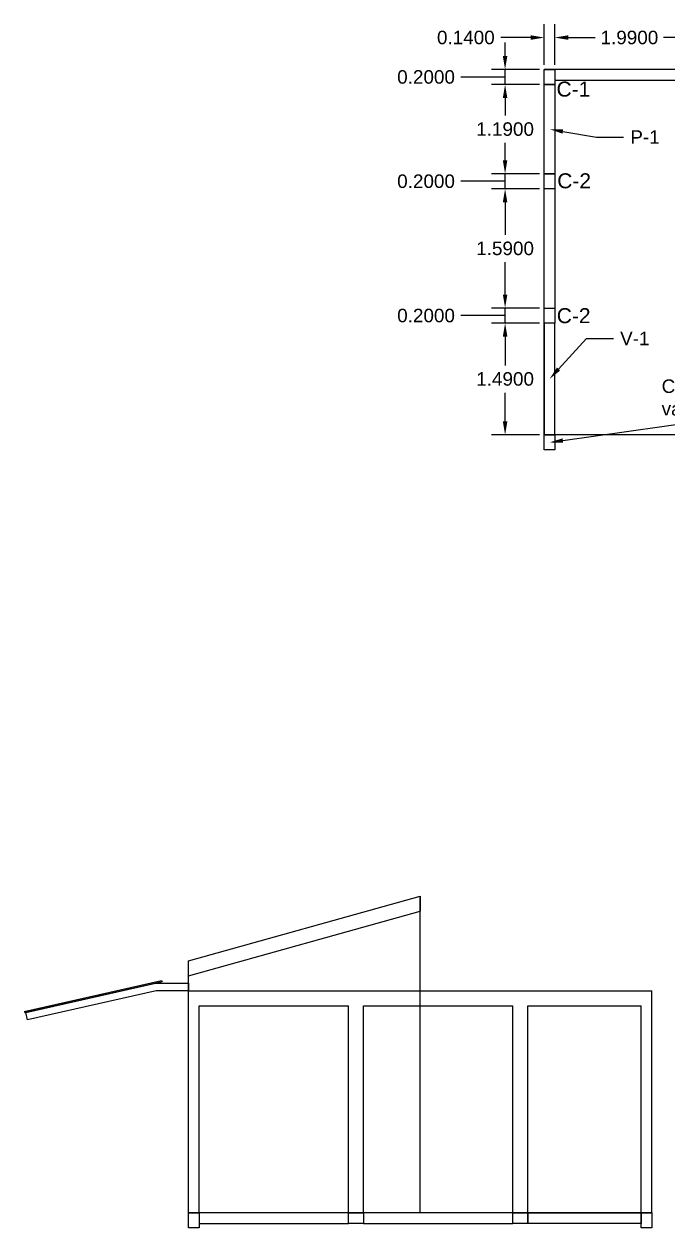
# Model space of a CAD drawing. Header units: metres. Extents: x 258817 to 259192, y 1878716 to 1878911.
# Drawn here: x 259034.55 to 259043.13, y 1878724.5 to 1878740.54 of the extents above; entities that cross this region are included whole.
import ezdxf
from ezdxf import colors
from ezdxf.entities.mleader import LeaderData, LeaderLine
from ezdxf.math import Vec2, Vec3

# ---------------------------------------------------------------- set-up
doc = ezdxf.new("R2010")
doc.units = ezdxf.units.M
doc.header["$MEASUREMENT"] = 0
doc.layers.add('Vistas', color=7, linetype='Continuous')
doc.styles.get("Standard").update_dxf_attribs({"font": 'arial.ttf'})
doc.dimstyles.get("Standard").update_dxf_attribs({"dimtxt": 0.18, "dimasz": 0.18, "dimexe": 0.18, "dimexo": 0.0625, "dimgap": 0.09, "dimtad": 0, "dimtih": 1, "dimtoh": 1, "dimdec": 4, "dimzin": 0, "dimdsep": 46, "dimtxsty": 'Standard', "dimcen": 0.09, "dimadec": 0, "dimazin": 0, "dimtfac": 1, "dimtdec": 4, "dimtofl": 0, "dimtmove": 0, "dimatfit": 3, "dimfxl": 1, "dimtolj": 1, "dimtzin": 0, "dimarcsym": 0})

# ---------------------------------------------------------------- blocks, each defined once
blk = doc.blocks.new('*D120')
at = {"layer": 'Defpoints', "color": 0, "transparency": 16777216}
for p in [(259040.961, 1878736.556), (259041.482, 1878736.556), (259041.482, 1878735.066)]:
    blk.add_point(p, dxfattribs=at)
at = {"layer": 'Vistas', "color": 0, "lineweight": -2, "transparency": 16777216}
for p, q in [((259041.42, 1878736.556), (259040.781, 1878736.556)), ((259040.961, 1878736.376), (259040.961, 1878735.992)), ((259040.961, 1878735.246), (259040.961, 1878735.629)), ((259041.42, 1878735.066), (259040.781, 1878735.066))]:
    blk.add_line(p, q, dxfattribs=at)
at = {"layer": 'Vistas', "color": 0, "transparency": 16777216}
for points in [[(259040.931, 1878736.376), (259040.991, 1878736.376), (259040.961, 1878736.556)], [(259040.931, 1878735.246), (259040.991, 1878735.246), (259040.961, 1878735.066)]]:
    blk.add_solid(points, dxfattribs=at)
at = {"layer": 'Vistas', "color": 0, "transparency": 16777216, "insert": (259040.961, 1878735.811), "char_height": 0.18, "attachment_point": 5}
blk.add_mtext('\\A1;1.4900', dxfattribs=at)
blk = doc.blocks.new('*D121')
at = {"layer": 'Defpoints', "color": 0, "transparency": 16777216}
for p in [(259040.961, 1878736.756), (259041.482, 1878736.756), (259041.482, 1878736.556)]:
    blk.add_point(p, dxfattribs=at)
at = {"layer": 'Vistas', "color": 0, "lineweight": -2, "transparency": 16777216}
for p, q in [((259040.961, 1878736.936), (259040.961, 1878737.116)), ((259040.552, 1878736.656), (259040.372, 1878736.656)), ((259040.961, 1878736.656), (259040.552, 1878736.656)), ((259041.42, 1878736.756), (259040.781, 1878736.756)), ((259040.961, 1878736.556), (259040.961, 1878736.756)), ((259041.42, 1878736.556), (259040.781, 1878736.556)), ((259040.961, 1878736.376), (259040.961, 1878736.196))]:
    blk.add_line(p, q, dxfattribs=at)
at = {"layer": 'Vistas', "color": 0, "transparency": 16777216}
for points in [[(259040.931, 1878736.936), (259040.991, 1878736.936), (259040.961, 1878736.756)], [(259040.931, 1878736.376), (259040.991, 1878736.376), (259040.961, 1878736.556)]]:
    blk.add_solid(points, dxfattribs=at)
at = {"layer": 'Vistas', "color": 0, "transparency": 16777216, "insert": (259039.908, 1878736.656), "char_height": 0.18, "attachment_point": 5}
blk.add_mtext('\\A1;0.2000', dxfattribs=at)
blk = doc.blocks.new('*D122')
at = {"layer": 'Defpoints', "color": 0, "transparency": 16777216}
for p in [(259040.961, 1878738.346), (259041.482, 1878738.346), (259041.482, 1878736.756)]:
    blk.add_point(p, dxfattribs=at)
at = {"layer": 'Vistas', "color": 0, "lineweight": -2, "transparency": 16777216}
for p, q in [((259041.42, 1878738.346), (259040.781, 1878738.346)), ((259040.961, 1878738.166), (259040.961, 1878737.732)), ((259040.961, 1878736.936), (259040.961, 1878737.369)), ((259041.42, 1878736.756), (259040.781, 1878736.756))]:
    blk.add_line(p, q, dxfattribs=at)
at = {"layer": 'Vistas', "color": 0, "transparency": 16777216}
for points in [[(259040.931, 1878738.166), (259040.991, 1878738.166), (259040.961, 1878738.346)], [(259040.931, 1878736.936), (259040.991, 1878736.936), (259040.961, 1878736.756)]]:
    blk.add_solid(points, dxfattribs=at)
at = {"layer": 'Vistas', "color": 0, "transparency": 16777216, "insert": (259040.961, 1878737.551), "char_height": 0.18, "attachment_point": 5}
blk.add_mtext('\\A1;1.5900', dxfattribs=at)
blk = doc.blocks.new('*D123')
at = {"layer": 'Defpoints', "color": 0, "transparency": 16777216}
for p in [(259040.961, 1878738.546), (259041.482, 1878738.546), (259041.482, 1878738.346)]:
    blk.add_point(p, dxfattribs=at)
at = {"layer": 'Vistas', "color": 0, "lineweight": -2, "transparency": 16777216}
for p, q in [((259040.961, 1878738.726), (259040.961, 1878738.906)), ((259040.552, 1878738.446), (259040.372, 1878738.446)), ((259040.961, 1878738.446), (259040.552, 1878738.446)), ((259041.42, 1878738.546), (259040.781, 1878738.546)), ((259040.961, 1878738.346), (259040.961, 1878738.546)), ((259041.42, 1878738.346), (259040.781, 1878738.346)), ((259040.961, 1878738.166), (259040.961, 1878737.986))]:
    blk.add_line(p, q, dxfattribs=at)
at = {"layer": 'Vistas', "color": 0, "transparency": 16777216}
for points in [[(259040.931, 1878738.726), (259040.991, 1878738.726), (259040.961, 1878738.546)], [(259040.931, 1878738.166), (259040.991, 1878738.166), (259040.961, 1878738.346)]]:
    blk.add_solid(points, dxfattribs=at)
at = {"layer": 'Vistas', "color": 0, "transparency": 16777216, "insert": (259039.908, 1878738.446), "char_height": 0.18, "attachment_point": 5}
blk.add_mtext('\\A1;0.2000', dxfattribs=at)
blk = doc.blocks.new('*D124')
at = {"layer": 'Defpoints', "color": 0, "transparency": 16777216}
for p in [(259040.961, 1878739.736), (259041.482, 1878739.736), (259041.482, 1878738.546)]:
    blk.add_point(p, dxfattribs=at)
at = {"layer": 'Vistas', "color": 0, "lineweight": -2, "transparency": 16777216}
for p, q in [((259041.42, 1878739.736), (259040.781, 1878739.736)), ((259040.961, 1878739.556), (259040.961, 1878739.322)), ((259040.961, 1878738.726), (259040.961, 1878738.959)), ((259041.42, 1878738.546), (259040.781, 1878738.546))]:
    blk.add_line(p, q, dxfattribs=at)
at = {"layer": 'Vistas', "color": 0, "transparency": 16777216}
for points in [[(259040.931, 1878739.556), (259040.991, 1878739.556), (259040.961, 1878739.736)], [(259040.931, 1878738.726), (259040.991, 1878738.726), (259040.961, 1878738.546)]]:
    blk.add_solid(points, dxfattribs=at)
at = {"layer": 'Vistas', "color": 0, "transparency": 16777216, "insert": (259040.961, 1878739.141), "char_height": 0.18, "attachment_point": 5}
blk.add_mtext('\\A1;1.1900', dxfattribs=at)
blk = doc.blocks.new('*D125')
at = {"layer": 'Defpoints', "color": 0, "transparency": 16777216}
for p in [(259040.961, 1878739.936), (259041.482, 1878739.936), (259041.482, 1878739.736)]:
    blk.add_point(p, dxfattribs=at)
at = {"layer": 'Vistas', "color": 0, "lineweight": -2, "transparency": 16777216}
for p, q in [((259040.961, 1878740.116), (259040.961, 1878740.296)), ((259040.552, 1878739.836), (259040.372, 1878739.836)), ((259040.961, 1878739.836), (259040.552, 1878739.836)), ((259041.42, 1878739.936), (259040.781, 1878739.936)), ((259040.961, 1878739.736), (259040.961, 1878739.936)), ((259041.42, 1878739.736), (259040.781, 1878739.736)), ((259040.961, 1878739.556), (259040.961, 1878739.376))]:
    blk.add_line(p, q, dxfattribs=at)
at = {"layer": 'Vistas', "color": 0, "transparency": 16777216}
for points in [[(259040.931, 1878740.116), (259040.991, 1878740.116), (259040.961, 1878739.936)], [(259040.931, 1878739.556), (259040.991, 1878739.556), (259040.961, 1878739.736)]]:
    blk.add_solid(points, dxfattribs=at)
at = {"layer": 'Vistas', "color": 0, "transparency": 16777216, "insert": (259039.908, 1878739.836), "char_height": 0.18, "attachment_point": 5}
blk.add_mtext('\\A1;0.2000', dxfattribs=at)
blk = doc.blocks.new('*D126')
at = {"layer": 'Defpoints', "color": 0, "transparency": 16777216}
for p in [(259041.622, 1878740.362), (259041.482, 1878739.936), (259041.622, 1878739.936)]:
    blk.add_point(p, dxfattribs=at)
at = {"layer": 'Vistas', "color": 0, "lineweight": -2, "transparency": 16777216}
for p, q in [((259041.482, 1878739.998), (259041.482, 1878740.542)), ((259041.622, 1878739.998), (259041.622, 1878740.542)), ((259041.302, 1878740.362), (259040.902, 1878740.362)), ((259041.802, 1878740.362), (259041.982, 1878740.362))]:
    blk.add_line(p, q, dxfattribs=at)
at = {"layer": 'Vistas', "color": 0, "transparency": 16777216}
for points in [[(259041.302, 1878740.392), (259041.302, 1878740.332), (259041.482, 1878740.362)], [(259041.802, 1878740.392), (259041.802, 1878740.332), (259041.622, 1878740.362)]]:
    blk.add_solid(points, dxfattribs=at)
at = {"layer": 'Vistas', "color": 0, "transparency": 16777216, "insert": (259040.438, 1878740.362), "char_height": 0.18, "attachment_point": 5}
blk.add_mtext('\\A1;0.1400', dxfattribs=at)
blk = doc.blocks.new('*D127')
at = {"layer": 'Defpoints', "color": 0, "transparency": 16777216}
for p in [(259043.612, 1878740.362), (259041.622, 1878739.936), (259043.612, 1878739.936)]:
    blk.add_point(p, dxfattribs=at)
at = {"layer": 'Vistas', "color": 0, "lineweight": -2, "transparency": 16777216}
for p, q in [((259041.622, 1878739.998), (259041.622, 1878740.542)), ((259043.612, 1878739.998), (259043.612, 1878740.542)), ((259041.802, 1878740.362), (259042.162, 1878740.362)), ((259043.432, 1878740.362), (259043.072, 1878740.362))]:
    blk.add_line(p, q, dxfattribs=at)
at = {"layer": 'Vistas', "color": 0, "transparency": 16777216}
for points in [[(259041.802, 1878740.392), (259041.802, 1878740.332), (259041.622, 1878740.362)], [(259043.432, 1878740.392), (259043.432, 1878740.332), (259043.612, 1878740.362)]]:
    blk.add_solid(points, dxfattribs=at)
at = {"layer": 'Vistas', "color": 0, "transparency": 16777216, "insert": (259042.617, 1878740.362), "char_height": 0.18, "attachment_point": 5}
blk.add_mtext('\\A1;1.9900', dxfattribs=at)

msp = doc.modelspace()

# ---------------------------------------------------------------- linework, layer by layer
at = {"layer": 'Vistas'}
for p, q in [((259047.65202, 1878739.93552), (259041.48202, 1878739.93552)), ((259041.48202, 1878735.06552), (259041.48202, 1878739.93552)), ((259041.62202, 1878739.93552), (259041.62202, 1878739.79552)), ((259041.62202, 1878739.79552), (259043.61202, 1878739.79552)), ((259041.62202, 1878738.53552), (259041.62202, 1878736.74552)), ((259041.63202, 1878735.06552), (259041.48202, 1878735.06552)), ((259047.50202, 1878735.06552), (259041.63202, 1878735.06552)), ((259036.74393, 1878728.05675), (259039.82893, 1878728.91675)), ((259039.82893, 1878724.69675), (259039.82893, 1878728.91675)), ((259039.82893, 1878728.91675), (259039.82893, 1878728.71675)), ((259036.74393, 1878727.85675), (259039.82893, 1878728.71675)), ((259036.74393, 1878727.65675), (259036.74393, 1878728.05675)), ((259036.74393, 1878724.69675), (259036.74393, 1878727.65675)), ((259036.74393, 1878727.65675), (259036.88393, 1878727.65675)), ((259036.88393, 1878727.65675), (259042.77393, 1878727.65675)), ((259038.87393, 1878727.65675), (259039.07393, 1878727.65675)), ((259041.06393, 1878727.65675), (259041.26393, 1878727.65675)), ((259042.77393, 1878727.65675), (259042.91393, 1878727.65675)), ((259042.91393, 1878724.69675), (259042.91393, 1878727.65675)), ((259036.88393, 1878724.69675), (259036.88393, 1878727.45675)), ((259036.88393, 1878727.45675), (259038.87393, 1878727.45675)), ((259038.87393, 1878724.69675), (259038.87393, 1878727.45675)), ((259039.07393, 1878724.69675), (259039.07393, 1878727.45675)), ((259039.07393, 1878727.45675), (259041.06393, 1878727.45675)), ((259041.06393, 1878724.69675), (259041.06393, 1878727.45675)), ((259041.26393, 1878724.69675), (259041.26393, 1878727.45675)), ((259041.26393, 1878727.45675), (259042.77393, 1878727.45675)), ((259042.77393, 1878724.69675), (259042.77393, 1878727.45675)), ((259042.91393, 1878724.69675), (259036.74393, 1878724.69675)), ((259036.88393, 1878724.69675), (259036.88393, 1878724.55675)), ((259036.88393, 1878724.55675), (259038.87393, 1878724.55675)), ((259039.07393, 1878724.55675), (259041.06393, 1878724.55675))]:
    msp.add_line(p, q, dxfattribs=at)
for points in [[(259041.48202, 1878739.93552), (259041.62202, 1878739.93552), (259041.62202, 1878739.73552), (259041.48202, 1878739.73552)], [(259041.48202, 1878739.73552), (259041.62202, 1878739.73552), (259041.62202, 1878738.54552), (259041.48202, 1878738.54552)], [(259041.48202, 1878738.54552), (259041.62202, 1878738.54552), (259041.62202, 1878738.34552), (259041.48202, 1878738.34552)], [(259041.48202, 1878736.75552), (259041.62202, 1878736.75552), (259041.62202, 1878736.55552), (259041.48202, 1878736.55552)], [(259041.48202, 1878735.06552), (259041.62202, 1878735.06552), (259041.62202, 1878736.55552), (259041.48202, 1878736.55552)], [(259041.48202, 1878735.06552), (259041.62202, 1878735.06552), (259041.62202, 1878734.86552), (259041.48202, 1878734.86552)], [(259036.74393, 1878724.69675), (259036.88393, 1878724.69675), (259036.88393, 1878724.49675), (259036.74393, 1878724.49675)], [(259039.07393, 1878724.69675), (259039.07393, 1878724.55675), (259038.87393, 1878724.55675), (259038.87393, 1878724.69675)], [(259041.26393, 1878724.69675), (259041.26393, 1878724.55675), (259041.06393, 1878724.55675), (259041.06393, 1878724.69675)], [(259041.26393, 1878724.69675), (259042.77393, 1878724.69675), (259042.77393, 1878724.55675), (259041.26393, 1878724.55675)], [(259042.77393, 1878724.69675), (259042.91393, 1878724.69675), (259042.91393, 1878724.49675), (259042.77393, 1878724.49675)]]:
    msp.add_lwpolyline(points, close=True, dxfattribs=at)
at = {"layer": 'Vistas', "color": 1}
msp.add_lwpolyline([(259034.55266, 1878727.38098), (259036.38392, 1878727.79585), (259036.3906, 1878727.77685), (259034.55708, 1878727.36148)], dxfattribs=at)
msp.add_lwpolyline([(259034.59868, 1878727.26837), (259034.57659, 1878727.3659), (259036.30184, 1878727.75675), (259036.74393, 1878727.75675), (259036.74393, 1878727.65675), (259036.31303, 1878727.65675)], close=True, dxfattribs=at)

# ---------------------------------------------------------------- texts
at = {"layer": 'Vistas', "char_height": 0.2, "attachment_point": 1}
for s, insert in [('C-1', (259041.64596, 1878739.77478)), ('C-2', (259041.65571, 1878738.55279)), ('C-2', (259041.64918, 1878736.75544))]:
    msp.add_mtext_dynamic_manual_height_columns(s, width=0.6915753, gutter_width=1, heights=[0], dxfattribs=dict(at, insert=insert))

# ---------------------------------------------------------------- dimensions: what is measured, and where the dimension line sits
at = {"layer": 'Vistas'}
dim = msp.add_linear_dim(base=(259041.62202, 1878740.36161), p1=(259041.48202, 1878739.93552), p2=(259041.62202, 1878739.93552), dimstyle='Standard', dxfattribs=at)
dim.commit()
dim.dimension.update_dxf_attribs({"geometry": '*D126', "text_midpoint": (259040.43837, 1878740.36161), "dimtype": 160})
dim = msp.add_linear_dim(base=(259043.61202, 1878740.36161), p1=(259041.62202, 1878739.93552), p2=(259043.61202, 1878739.93552), dimstyle='Standard', override={"dimtmove": 1}, dxfattribs=at)
dim.commit()
dim.dimension.update_dxf_attribs({"geometry": '*D127', "text_midpoint": (259042.61702, 1878740.36161)})
for base, p1, p2, picture, middle in [((259040.96058, 1878739.93552), (259041.48202, 1878739.73552), (259041.48202, 1878739.93552), '*D125', (259040.28177, 1878739.83552)), ((259040.96058, 1878739.73552), (259041.48202, 1878738.54552), (259041.48202, 1878739.73552), '*D124', (259040.96058, 1878739.14052)), ((259040.96058, 1878738.54552), (259041.48202, 1878738.34552), (259041.48202, 1878738.54552), '*D123', (259040.28177, 1878738.44552)), ((259040.96058, 1878738.34552), (259041.48202, 1878736.75552), (259041.48202, 1878738.34552), '*D122', (259040.96058, 1878737.55052)), ((259040.96058, 1878736.75552), (259041.48202, 1878736.55552), (259041.48202, 1878736.75552), '*D121', (259040.28177, 1878736.65552))]:
    dim = msp.add_linear_dim(base=base, p1=p1, p2=p2, angle=90, dimstyle='Standard', override={"dimtmove": 1}, dxfattribs=at)
    dim.commit()
    dim.dimension.update_dxf_attribs({"geometry": picture, "text_midpoint": middle})
dim = msp.add_linear_dim(base=(259040.96058, 1878736.55552), p1=(259041.48202, 1878735.06552), p2=(259041.48202, 1878736.55552), angle=90, dimstyle='Standard', dxfattribs=at)
dim.commit()
dim.dimension.update_dxf_attribs({"geometry": '*D120', "text_midpoint": (259040.96058, 1878735.81052)})

# ---------------------------------------------------------------- leaders
ml = msp.add_multileader_mtext('Standard', dxfattribs=at)
ml.set_content('P-1', color=256)
ml.set_leader_properties()
ml.build(insert=Vec2(0, 0))
ml.multileader.update_dxf_attribs({"dogleg_length": 0.36, "arrow_head_size": 0.18})
ctx = ml.context
ctx.base_point, ctx.char_height, ctx.arrow_head_size, ctx.landing_gap_size, ctx.plane_origin = Vec3(259042.53903, 1878739.03586), 0.18, 0.18, 0.09, Vec3(259041.55202, 1878739.14052)
notes = []
notes.append((ctx, [(0, (1, 1, 0), (259042.17903, 1878739.03586), (1, 0), 0.36, [(0, [(259041.55202, 1878739.14052)], 0, [])])]))
ctx.mtext.insert, ctx.mtext.flow_direction = Vec3(259042.62903, 1878739.12586), 5
ml = msp.add_multileader_mtext('Standard', dxfattribs=at)
ml.set_content('V-1', color=256)
ml.set_leader_properties()
ml.build(insert=Vec2(0, 0))
ml.multileader.update_dxf_attribs({"dogleg_length": 0.36, "arrow_head_size": 0.18})
ctx = ml.context
ctx.base_point, ctx.char_height, ctx.arrow_head_size, ctx.landing_gap_size, ctx.plane_origin = Vec3(259042.40325, 1878736.3521), 0.18, 0.18, 0.09, Vec3(259041.55202, 1878735.81052)
notes.append((ctx, [(0, (1, 1, 0), (259042.04325, 1878736.3521), (1, 0), 0.36, [(0, [(259041.55202, 1878735.81052)], 0, [])])]))
ctx.mtext.insert, ctx.mtext.flow_direction = Vec3(259042.49325, 1878736.4421), 5
ml = msp.add_multileader_mtext('Standard', dxfattribs=at)
ml.set_content('Columnas existentes, donde \\Pvan a tener que amarrarse.', color=256)
ml.set_leader_properties()
ml.build(insert=Vec2(0, 0))
ml.multileader.update_dxf_attribs({"dogleg_length": 0.36, "arrow_head_size": 0.18})
ctx = ml.context
ctx.base_point, ctx.char_height, ctx.arrow_head_size, ctx.landing_gap_size, ctx.plane_origin = Vec3(259042.95628, 1878735.69024), 0.18, 0.18, 0.09, Vec3(259041.55202, 1878734.96552)
notes.append((ctx, [(1, (1, 1, 0), (259046.64641, 1878735.69024), (-1, 0), 0.36, [(0, [(259041.55202, 1878734.96552)], 0, []), (1, [(259047.58202, 1878734.96552)], 0, [])])]))
ctx.mtext.insert, ctx.mtext.flow_direction = Vec3(259043.04628, 1878735.80523), 5
for ctx, leaders in notes:
    for number, flags, end, landing, length, lines in leaders:
        leader = LeaderData()
        leader.index, (leader.has_last_leader_line, leader.has_dogleg_vector, leader.attachment_direction) = number, flags
        leader.last_leader_point, leader.dogleg_vector, leader.dogleg_length = Vec3(end), Vec3(landing), length
        for number, points, colour, breaks in lines:
            line = LeaderLine()
            line.index, line.vertices, line.color, line.breaks = number, Vec3.list(points), colors.encode_raw_color(colour), breaks
            leader.lines.append(line)
        ctx.leaders.append(leader)

doc.saveas('drawing.dxf')
